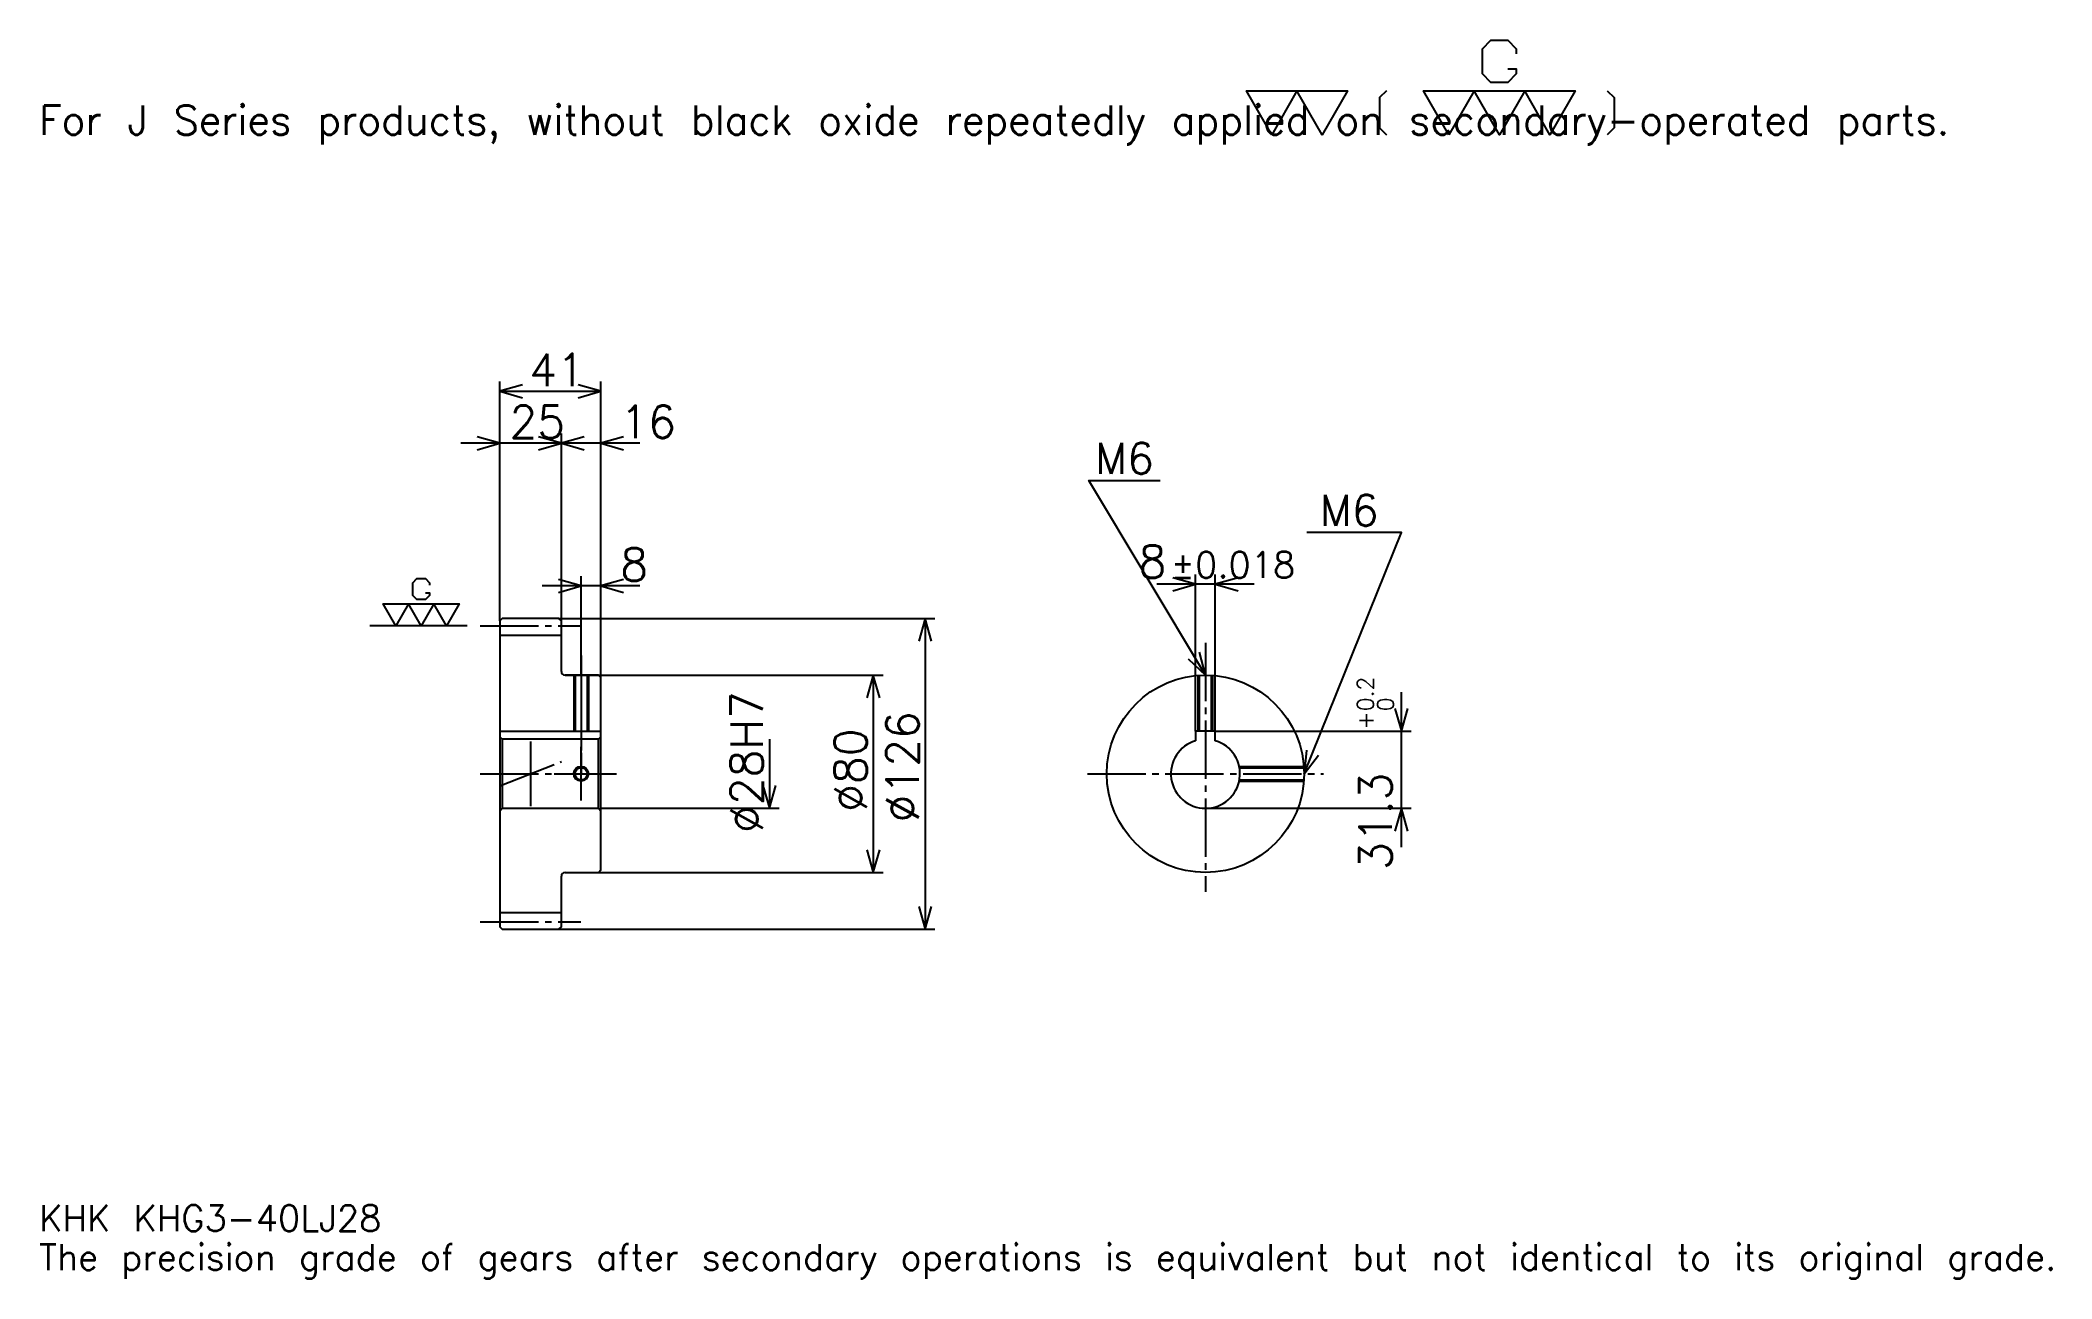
# Model space of a CAD drawing. Extents: x 27 to 842, y 10 to 512.
import ezdxf

# ---------------------------------------------------------------- set-up
doc = ezdxf.new("R2010")
doc.units = 0
doc.linetypes.add('DASHDOT', pattern=[31.565218, 23.673913, -2.630435, 2.630435, -2.630435])
doc.layers.get('0').update_dxf_attribs({"linetype": 'CONTINUOUS'})
doc.layers.add('DASHDOT', color=6, linetype='DASHDOT')
doc.styles.add('KANJI', font='TXT', dxfattribs={"bigfont": 'BIGFONT'})

msp = doc.modelspace()

# ---------------------------------------------------------------- linework, layer by layer
at = {"color": 5}
for p, q in [((213.065216, 277.380432), (213.065216, 373.391296)), ((213.065216, 369.445618), (254.065216, 369.445618)), ((254.065216, 277.380432), (254.065216, 373.391296)), ((238.065216, 277.380432), (238.065216, 352.347778)), ((253.847824, 348.402161), (197.282608, 348.402161)), ((269.847839, 348.402161), (222.282608, 348.402161)), ((246.065216, 277.380432), (246.065216, 294.478241)), ((495.239136, 231.68042), (495.239136, 295.152161)), ((503.239136, 231.68042), (503.239136, 295.152161)), ((269.847839, 290.532593), (230.282608, 290.532593)), ((519.021729, 291.206482), (479.456512, 291.206482)), ((213.065216, 276.380432), (213.065216, 277.380432)), ((237.065216, 277.380432), (254.065216, 277.380432)), ((238.065216, 276.380432), (238.065216, 277.380432)), ((246.065216, 254.380417), (246.065216, 277.380432)), ((246.065216, 254.380417), (246.065216, 277.380432)), ((254.065216, 277.380432), (389.532593, 277.380432)), ((254.065216, 253.380417), (254.065216, 277.380432)), ((385.586975, 277.380432), (385.586975, 151.380417)), ((239.565216, 254.380417), (254.065216, 254.380417)), ((254.065216, 254.380417), (368.489136, 254.380417)), ((364.543488, 254.380417), (364.543488, 174.380417)), ((578.695679, 184.597809), (578.695679, 247.463028)), ((503.239136, 231.68042), (582.641296, 231.68042)), ((322.456512, 228.380417), (322.456512, 200.380417)), ((254.065216, 200.380417), (326.402161, 200.380417)), ((499.239136, 200.380417), (582.641296, 200.380417)), ((239.565216, 174.380417), (254.065216, 174.380417)), ((254.065216, 174.380417), (368.489136, 174.380417)), ((237.065216, 151.380417), (254.065216, 151.380417)), ((254.065216, 151.380417), (389.532593, 151.380417))]:
    msp.add_line(p, q, dxfattribs=at)
at = {"color": 7}
for p, q in [((199.91304, 274.380432), (160.456512, 274.380432)), ((225.565216, 227.532593), (225.565216, 201.228241))]:
    msp.add_line(p, q, dxfattribs=at)
at = {"color": 4}
for p, q in [((213.065216, 270.630432), (238.065216, 270.630432)), ((213.065216, 231.68042), (254.065216, 231.68042)), ((253.065216, 228.380417), (254.065216, 229.380417)), ((214.065216, 228.380417), (214.065216, 200.380417)), ((253.065216, 200.380417), (254.065216, 199.380417)), ((213.065216, 158.130417), (238.065216, 158.130417))]:
    msp.add_line(p, q, dxfattribs=at)
at = {"color": 7}
for points in [[(621.834778, 500.150879), (625.254395, 500.150879), (625.254395, 498.099152), (621.834778, 494.679565), (614.995667, 494.679565), (611.576111, 498.099152), (611.576111, 508.357849), (614.995667, 511.777405), (621.834778, 511.777405), (625.254395, 508.357849), (625.254395, 506.306091)], [(526.086975, 473.478271), (515.828308, 491.26001), (556.863037, 491.26001), (546.60437, 473.478271), (536.345642, 491.26001), (526.086975, 473.478271)], [(572.593079, 491.26001), (569.857422, 488.524353), (569.857422, 476.213928), (572.593079, 473.478271)], [(597.897827, 473.478271), (587.63916, 491.26001), (649.191345, 491.26001), (638.932617, 473.478271), (628.67395, 491.26001), (618.415222, 473.478271), (608.156555, 491.26001), (597.897827, 473.478271)], [(662.185669, 491.26001), (664.921326, 488.524353), (664.921326, 476.213928), (662.185669, 473.478271)], [(182.946747, 287.716736), (184.656525, 287.716736), (184.656525, 286.690857), (182.946747, 284.981079), (179.527176, 284.981079), (177.817383, 286.690857), (177.817383, 291.82019), (179.527176, 293.529968), (182.946747, 293.529968), (184.656525, 291.82019), (184.656525, 290.794312)], [(170.978256, 274.380432), (165.848907, 283.271301), (196.625, 283.271301), (191.495651, 274.380432), (186.366302, 283.271301), (181.236954, 274.380432), (176.107605, 283.271301), (170.978256, 274.380432)]]:
    msp.add_lwpolyline(points, dxfattribs=at)
at = {"color": 5}
for points in [[(222.271744, 372.07605), (213.065216, 369.445618), (222.271744, 366.815186)], [(244.858688, 366.815186), (254.065216, 369.445618), (244.858688, 372.07605)], [(203.858688, 345.771729), (213.065216, 348.402161), (203.858688, 351.032593)], [(228.858688, 345.771729), (238.065216, 348.402161), (228.858688, 351.032593)], [(247.271729, 351.032593), (238.065216, 348.402161), (247.271729, 345.771729)], [(263.271729, 351.032593), (254.065216, 348.402161), (263.271729, 345.771729)], [(499.239136, 254.380417), (451.891296, 333.293457), (480.82608, 333.293457)], [(539.239136, 214.380417), (578.695679, 312.25), (540.291321, 312.25)], [(486.032623, 288.57605), (495.239136, 291.206482), (486.032623, 293.836914)], [(512.445679, 293.836914), (503.239136, 291.206482), (512.445679, 288.57605)], [(236.858688, 287.902161), (246.065216, 290.532593), (236.858688, 293.163025)], [(263.271729, 293.163025), (254.065216, 290.532593), (263.271729, 287.902161)], [(388.217407, 268.173889), (385.586975, 277.380432), (382.956543, 268.173889)], [(492.246826, 260.9216), (499.239136, 254.380417), (496.757996, 263.628296)], [(367.17392, 245.173889), (364.543488, 254.380417), (361.913055, 245.173889)], [(576.065186, 240.886932), (578.695679, 231.68042), (581.32605, 240.886932)], [(540.241943, 223.902695), (539.239136, 214.380417), (545.121216, 221.935593)], [(319.82608, 209.586945), (322.456512, 200.380417), (325.086945, 209.586945)], [(581.32605, 191.173889), (578.695679, 200.380417), (576.065186, 191.173889)], [(361.913055, 183.586945), (364.543488, 174.380417), (367.17392, 183.586945)], [(382.956543, 160.586945), (385.586975, 151.380417), (388.217407, 160.586945)]]:
    msp.add_lwpolyline(points, dxfattribs=at)
at = {"color": 4}
for points in [[(238.065216, 255.880417), (238.065216, 276.380432), (237.065216, 277.380432), (214.065216, 277.380432), (213.065216, 276.380432), (213.065216, 199.380417)], [(239.565216, 174.380417), (253.065216, 174.380417), (254.065216, 175.380417), (254.065216, 253.380417), (253.065216, 254.380417), (239.565216, 254.380417)], [(243.065216, 254.380417), (243.065216, 231.68042)], [(243.605225, 254.380417), (243.605225, 231.68042)], [(248.525208, 254.380417), (248.525208, 231.68042)], [(249.065216, 254.380417), (249.065216, 231.68042)], [(496.239136, 231.68042), (496.239136, 254.267761)], [(496.779144, 231.68042), (496.779144, 254.304703)], [(501.699127, 231.68042), (501.699127, 254.304703)], [(502.239136, 231.68042), (502.239136, 254.267761)], [(213.065216, 199.380417), (214.065216, 200.380417), (253.065216, 200.380417), (253.065216, 228.380417), (214.065216, 228.380417), (213.065216, 229.380417)], [(503.239136, 227.796829), (503.239136, 231.68042), (495.239136, 231.68042), (495.239136, 227.796829)], [(512.91394, 217.380417), (539.126465, 217.380417)], [(513.021301, 216.840424), (539.163452, 216.840424)], [(512.91394, 211.380417), (539.126465, 211.380417)], [(513.021301, 211.92041), (539.163452, 211.92041)], [(213.065216, 199.380417), (213.065216, 152.380417), (214.065216, 151.380417), (237.065216, 151.380417), (238.065216, 152.380417), (238.065216, 172.880417)]]:
    msp.add_lwpolyline(points, dxfattribs=at)
for centre, radius in [((499.239136, 214.380417), 40), ((246.065216, 214.380417), 2.46)]:
    msp.add_circle(centre, radius, dxfattribs=at)
at = {"color": 7}
msp.add_circle((246.065216, 214.380417), 3, dxfattribs=at)
at = {"color": 4}
for centre, radius, start, end in [((239.565216, 255.880417), 1.5, 180, 270), ((499.239136, 214.380417), 14, 106.601549926, 73.398450074), ((239.565216, 172.880417), 1.5, 90, 180)]:
    msp.add_arc(centre, radius, start, end, dxfattribs=at)
at = {"layer": 'DASHDOT', "color": 7}
for p, q in [((205.173904, 274.380432), (245.956512, 274.380432)), ((499.239136, 267.532593), (499.239136, 166.489105)), ((246.065216, 254.380417), (246.065216, 214.380417)), ((205.173904, 214.380417), (261.956512, 214.380417)), ((213.065216, 209.456543), (238.065216, 219.304291)), ((451.347839, 214.380417), (547.130432, 214.380417)), ((205.173904, 154.380417), (245.956512, 154.380417))]:
    msp.add_line(p, q, dxfattribs=at)
for points in [[(246.065216, 262.271729), (246.065216, 223.789108)], [(246.065216, 203.489105), (246.065216, 225.271729)], [(235.17392, 214.380417), (256.956512, 214.380417)]]:
    msp.add_lwpolyline(points, dxfattribs=at)

# ---------------------------------------------------------------- texts
at = {"color": 7, "style": 'KANJI'}
for s, height, p in [('For J Series products, without black oxide repeatedly applied on secondary-operated parts.', 11.836957, (26.304348, 473.478271)), ('41', 13.152174, (225.016296, 371.549988)), ('25', 13.152174, (217.016296, 350.5065)), ('16', 13.152174, (261.956512, 350.5065)), ('M6', 12.626087, (454.521729, 335.923889)), ('M6', 12.626087, (545.552185, 314.880432)), ('8', 13.152174, (261.956512, 292.636932)), ('8', 13.152174, (472.090454, 293.836914)), ('%%p0.018', 10.521739, (485.109467, 293.836914)), ('KHK KHG3-40LJ28', 10.521739, (26.304348, 28.934782)), ('The precision grade of gears after secondary operations is equivalent but not identical to its original grade.', 10.521739, (26.304348, 13.152174))]:
    msp.add_text(s, height=height, dxfattribs=at).set_placement(p)
for s, height, p in [('0.2', 6.576087, (567.384766, 239.691895)), ('%%c28H7', 13.152174, (319.82608, 190.377701)), ('%%c126', 13.152174, (382.956543, 194.652161)), ('+', 6.576087, (567.384766, 232.326675)), ('0', 6.576087, (575.539124, 239.691895)), ('%%c80', 13.152174, (361.913055, 198.926605)), ('31.3', 13.152174, (574.75, 175.398865))]:
    msp.add_text(s, height=height, rotation=90, dxfattribs=at).set_placement(p)

doc.saveas('drawing.dxf')
